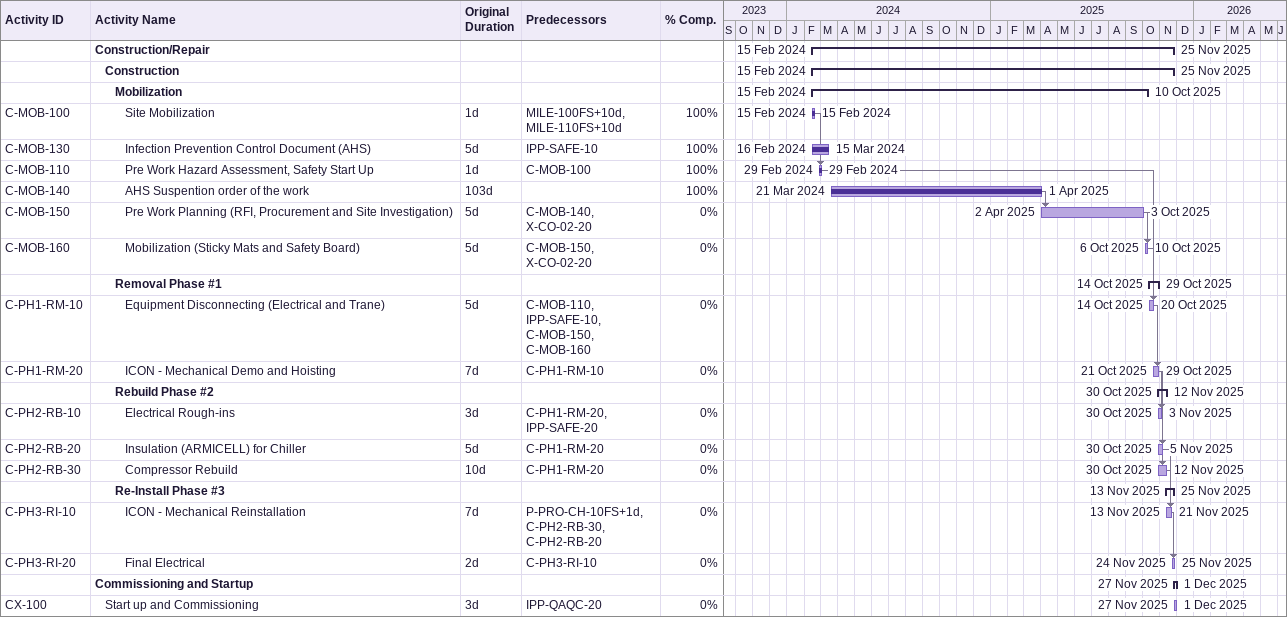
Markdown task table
| ID | Level | Task | Original duration | Start | Finish | Predecessors | % complete |
|---|---|---|---|---|---|---|---|
|  | 1 | **Construction/Repair** |  | 2024-02-15 | 2025-11-25 |  |  |
|  | 2 | **Construction** |  | 2024-02-15 | 2025-11-25 |  |  |
|  | 3 | **Mobilization** |  | 2024-02-15 | 2025-10-10 |  |  |
| C-MOB-100 | 4 | Site Mobilization | 1d | 2024-02-15 | 2024-02-15 | MILE-100FS+10d, MILE-110FS+10d | 100 |
| C-MOB-130 | 4 | Infection Prevention Control Document (AHS) | 5d | 2024-02-16 | 2024-03-15 | IPP-SAFE-10 | 100 |
| C-MOB-110 | 4 | Pre Work Hazard Assessment, Safety Start Up | 1d | 2024-02-29 | 2024-02-29 | C-MOB-100 | 100 |
| C-MOB-140 | 4 | AHS Suspention order of the work | 103d | 2024-03-21 | 2025-04-01 |  | 100 |
| C-MOB-150 | 4 | Pre Work Planning (RFI, Procurement and Site Investigation) | 5d | 2025-04-02 | 2025-10-03 | C-MOB-140, X-CO-02-20 | 0 |
| C-MOB-160 | 4 | Mobilization (Sticky Mats and Safety Board) | 5d | 2025-10-06 | 2025-10-10 | C-MOB-150, X-CO-02-20 | 0 |
|  | 3 | **Removal Phase #1** |  | 2025-10-14 | 2025-10-29 |  |  |
| C-PH1-RM-10 | 4 | Equipment Disconnecting (Electrical and Trane) | 5d | 2025-10-14 | 2025-10-20 | C-MOB-110, IPP-SAFE-10, C-MOB-150, C-MOB-160 | 0 |
| C-PH1-RM-20 | 4 | ICON - Mechanical Demo and Hoisting | 7d | 2025-10-21 | 2025-10-29 | C-PH1-RM-10 | 0 |
|  | 3 | **Rebuild Phase #2** |  | 2025-10-30 | 2025-11-12 |  |  |
| C-PH2-RB-10 | 4 | Electrical Rough-ins | 3d | 2025-10-30 | 2025-11-03 | C-PH1-RM-20, IPP-SAFE-20 | 0 |
| C-PH2-RB-20 | 4 | Insulation (ARMICELL) for Chiller | 5d | 2025-10-30 | 2025-11-05 | C-PH1-RM-20 | 0 |
| C-PH2-RB-30 | 4 | Compressor Rebuild | 10d | 2025-10-30 | 2025-11-12 | C-PH1-RM-20 | 0 |
|  | 3 | **Re-Install Phase #3** |  | 2025-11-13 | 2025-11-25 |  |  |
| C-PH3-RI-10 | 4 | ICON - Mechanical Reinstallation | 7d | 2025-11-13 | 2025-11-21 | P-PRO-CH-10FS+1d, C-PH2-RB-30, C-PH2-RB-20 | 0 |
| C-PH3-RI-20 | 4 | Final Electrical | 2d | 2025-11-24 | 2025-11-25 | C-PH3-RI-10 | 0 |
|  | 1 | **Commissioning and Startup** |  | 2025-11-27 | 2025-12-01 |  |  |
| CX-100 | 2 | Start up and Commissioning | 3d | 2025-11-27 | 2025-12-01 | IPP-QAQC-20 | 0 |
